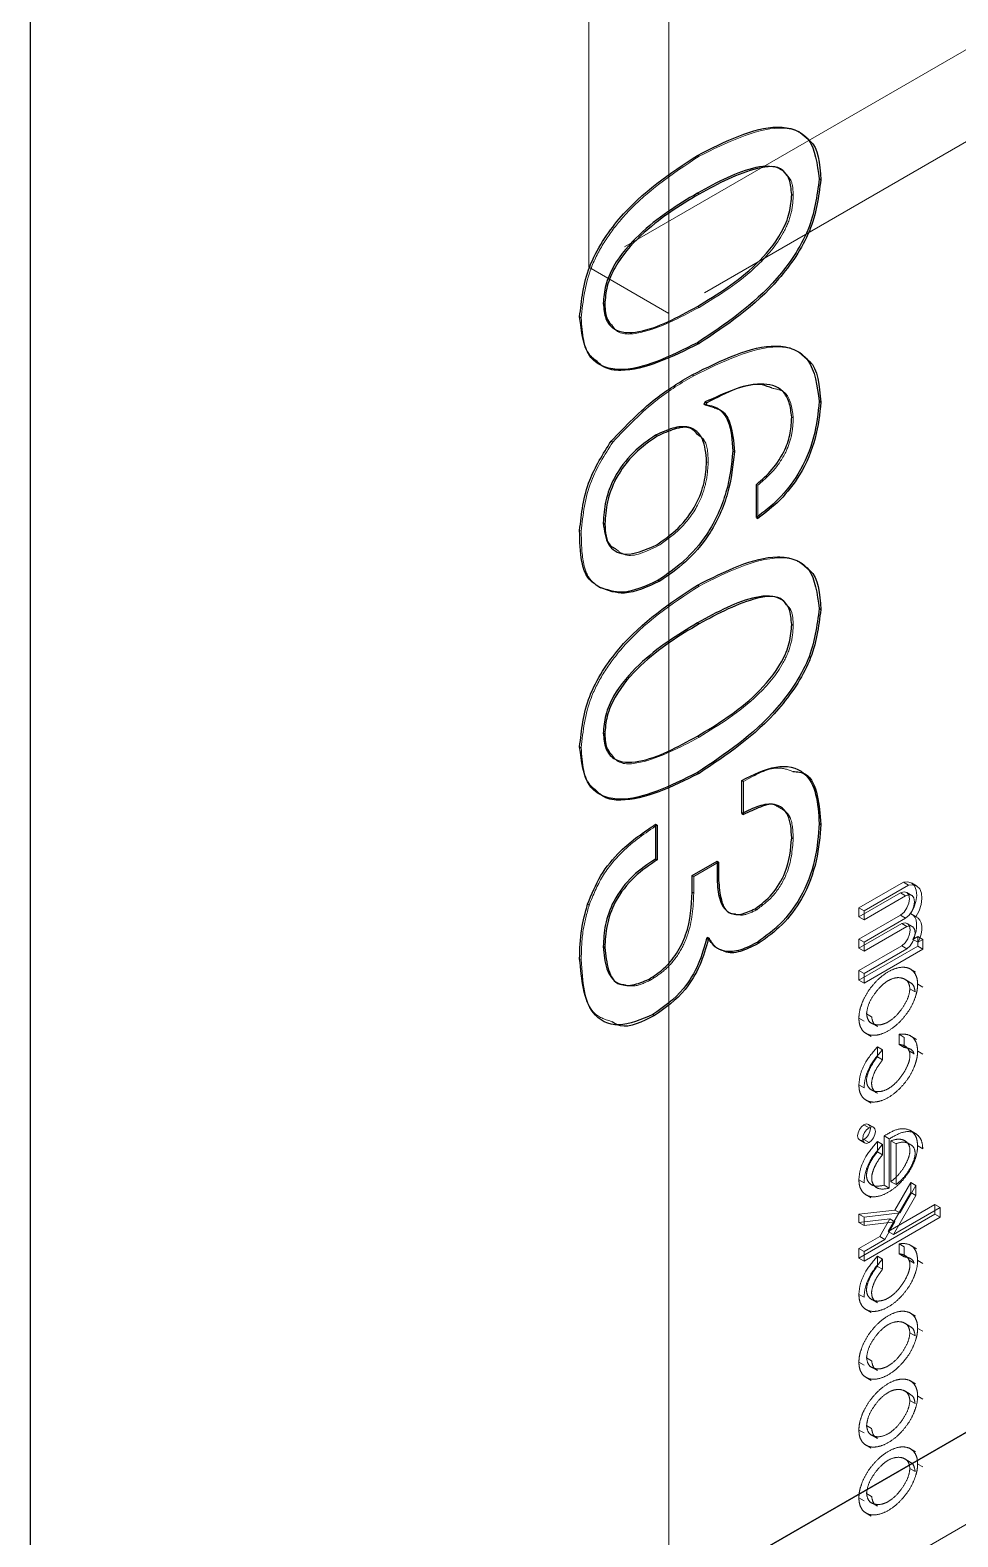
# Model space of a CAD drawing. Header units: millimetres. Extents: x 0 to 841, y 0 to 2287.
# Drawn here: x 590.261 to 591.083, y 237.174 to 238.509 of the extents above; entities that cross this region are included whole.
import ezdxf

# ---------------------------------------------------------------- set-up
doc = ezdxf.new("R2010")
doc.units = ezdxf.units.MM
doc.linetypes.add('HIDDEN', pattern=[1.905, 1.27, -0.635])

msp = doc.modelspace()

# ---------------------------------------------------------------- linework, layer by layer
at = {"color": 7, "linetype": 'HIDDEN', "lineweight": 18}
for p, q in [((591.8872, 238.9521), (590.7558, 238.299)), ((591.9579, 238.9113), (590.8266, 238.2581)), ((590.8266, 238.2581), (590.8266, 238.6664)), ((590.7558, 238.299), (590.7558, 238.6256)), ((590.8519, 238.3981), (590.8534, 238.3973)), ((590.9354, 238.3633), (590.9368, 238.3624)), ((590.8266, 238.2581), (590.7558, 238.299)), ((590.8519, 238.2642), (590.8534, 238.2634)), ((590.7476, 238.2549), (590.749, 238.254)), ((590.8266, 238.2581), (590.8266, 236.4618)), ((590.8473, 238.2037), (590.8487, 238.2029)), ((590.8577, 238.1776), (590.8592, 238.1768)), ((590.8592, 238.1768), (590.8668, 238.1743)), ((590.9354, 238.1662), (590.9368, 238.1654)), ((590.7754, 238.1448), (590.7769, 238.144)), ((590.8601, 238.1267), (590.8615, 238.1259)), ((590.9041, 238.1066), (590.9055, 238.1058)), ((590.9055, 238.0764), (590.9055, 238.1058)), ((590.7476, 238.0658), (590.749, 238.065)), ((590.816, 238.0531), (590.8174, 238.0523)), ((590.8519, 238.0173), (590.8534, 238.0165)), ((590.9354, 237.9825), (590.9368, 237.9817)), ((590.7476, 237.8741), (590.749, 237.8733)), ((590.8519, 237.8835), (590.8534, 237.8826)), ((590.8914, 237.8443), (590.8928, 237.8435)), ((590.8928, 237.8141), (590.8928, 237.8435)), ((590.9354, 237.7935), (590.9368, 237.7926)), ((590.8487, 237.7592), (590.8707, 237.7719)), ((590.8473, 237.76), (590.8487, 237.7592)), ((590.8487, 237.7445), (590.8487, 237.7592)), ((590.9949, 237.7314), (591.0344, 237.7542)), ((591.0344, 237.7542), (591.039, 237.7516)), ((591.046, 237.7509), (591.0414, 237.7535)), ((590.8473, 237.7453), (590.8487, 237.7445)), ((590.9949, 237.7235), (591.0317, 237.7448)), ((590.9995, 237.7288), (591.039, 237.7516)), ((590.9995, 237.7209), (591.0363, 237.7421)), ((591.0317, 237.7448), (591.0363, 237.7421)), ((591.0418, 237.7424), (591.0373, 237.7451)), ((590.7546, 237.7346), (590.756, 237.7338)), ((590.903, 237.7306), (590.9044, 237.7297)), ((590.9949, 237.7314), (590.9949, 237.7235)), ((590.9949, 237.7314), (590.9995, 237.7288)), ((590.9995, 237.7288), (590.9995, 237.7209)), ((591.0409, 237.7262), (591.0454, 237.7235)), ((590.9949, 237.7037), (591.0317, 237.7249)), ((590.9949, 237.7235), (590.9995, 237.7209)), ((590.9949, 237.6956), (591.0329, 237.7175)), ((590.9995, 237.701), (591.0363, 237.7223)), ((590.9995, 237.6929), (591.0374, 237.7149)), ((591.0317, 237.7249), (591.0363, 237.7223)), ((591.0329, 237.7175), (591.0374, 237.7149)), ((591.0424, 237.7149), (591.0378, 237.7175)), ((591.0465, 237.7231), (591.0419, 237.7257)), ((590.8612, 237.7051), (590.8626, 237.7043)), ((590.9949, 237.6956), (590.9949, 237.7037)), ((590.9949, 237.7037), (590.9995, 237.701)), ((590.9995, 237.6929), (590.9995, 237.701)), ((591.047, 237.7059), (591.0428, 237.7035)), ((591.0428, 237.7035), (591.0474, 237.7009)), ((591.047, 237.6974), (591.047, 237.7059)), ((591.047, 237.7059), (591.0515, 237.7033)), ((591.0515, 237.7033), (591.0474, 237.7009)), ((591.0515, 237.6948), (591.0515, 237.7033)), ((590.7476, 237.6864), (590.749, 237.6856)), ((590.9949, 237.6758), (591.0329, 237.6977)), ((591.047, 237.6974), (590.9949, 237.6673)), ((590.9949, 237.6956), (590.9995, 237.6929)), ((590.9995, 237.6732), (591.0374, 237.6951)), ((591.0515, 237.6948), (590.9995, 237.6647)), ((591.0329, 237.6977), (591.0374, 237.6951)), ((591.047, 237.6974), (591.0515, 237.6948)), ((590.9949, 237.6673), (590.9949, 237.6758)), ((590.9949, 237.6758), (590.9995, 237.6732)), ((590.9995, 237.6647), (590.9995, 237.6732)), ((591.0451, 237.6745), (591.0406, 237.6771)), ((590.8091, 237.6683), (590.8105, 237.6675)), ((590.9949, 237.6673), (590.9995, 237.6647)), ((591.0395, 237.6659), (591.035, 237.6685)), ((591.0402, 237.6597), (591.0447, 237.6571)), ((591.047, 237.6637), (591.0515, 237.6611)), ((590.9949, 237.6336), (590.9995, 237.631)), ((591.0017, 237.6375), (591.0062, 237.6349)), ((591.0013, 237.6202), (591.0059, 237.6175)), ((591.0069, 237.6288), (591.0114, 237.6262)), ((591.0306, 237.6104), (591.0306, 237.6194)), ((591.0306, 237.6194), (591.0351, 237.6167)), ((591.0113, 237.5993), (591.0113, 237.6082)), ((591.0113, 237.6082), (591.0158, 237.6056)), ((591.0306, 237.6104), (591.0351, 237.6078)), ((591.0351, 237.6078), (591.0351, 237.6167)), ((591.046, 237.6148), (591.0415, 237.6174)), ((591.0113, 237.5993), (591.0158, 237.5967)), ((591.0158, 237.5967), (591.0158, 237.6056)), ((591.0439, 237.6021), (591.0394, 237.6047)), ((591.047, 237.6045), (591.0515, 237.6019)), ((590.9949, 237.5745), (590.9995, 237.5719)), ((591.0068, 237.5697), (591.0113, 237.5671)), ((591.0013, 237.561), (591.0059, 237.5584)), ((590.9994, 237.5392), (591.0039, 237.5366)), ((591.0079, 237.537), (591.0034, 237.5396)), ((590.9954, 237.5258), (590.9999, 237.5231)), ((590.9994, 237.5262), (591.0039, 237.5235)), ((591.0172, 237.4856), (591.0172, 237.5293)), ((591.0172, 237.5293), (591.0218, 237.5267)), ((591.0218, 237.483), (591.0218, 237.5267)), ((591.0451, 237.5315), (591.0406, 237.5341)), ((591.0113, 237.5153), (591.0113, 237.5243)), ((591.0113, 237.5243), (591.0158, 237.5217)), ((591.0113, 237.5153), (591.0158, 237.5127)), ((591.0158, 237.5127), (591.0158, 237.5217)), ((591.0233, 237.4888), (591.0233, 237.5251)), ((591.0233, 237.5251), (591.0279, 237.5224)), ((591.0279, 237.4862), (591.0279, 237.5224)), ((591.0424, 237.5206), (591.0379, 237.5232)), ((591.047, 237.5206), (591.0515, 237.518)), ((590.9949, 237.4906), (590.9995, 237.4879)), ((591.0043, 237.4875), (591.0053, 237.487)), ((591.0172, 237.4856), (591.0218, 237.483)), ((591.0233, 237.4888), (591.0279, 237.4862)), ((591.0269, 237.4637), (591.0409, 237.488)), ((591.0409, 237.4793), (591.0409, 237.488)), ((591.0409, 237.488), (591.0454, 237.4854)), ((591.0013, 237.4771), (591.0059, 237.4745)), ((591.0079, 237.4855), (591.0089, 237.4849)), ((591.0209, 237.4447), (591.0409, 237.4793)), ((591.0255, 237.4421), (591.0454, 237.4767)), ((591.0314, 237.4611), (591.0454, 237.4854)), ((591.0409, 237.4793), (591.0454, 237.4767)), ((591.0454, 237.4767), (591.0454, 237.4854)), ((591.0269, 237.4637), (590.9949, 237.46)), ((590.9949, 237.46), (590.9949, 237.4528)), ((590.9949, 237.4211), (591.0623, 237.46)), ((590.9949, 237.46), (590.9995, 237.4574)), ((591.0314, 237.4611), (590.9995, 237.4574)), ((591.0623, 237.4686), (591.0209, 237.4447)), ((591.0668, 237.466), (591.0255, 237.4421)), ((591.0269, 237.4637), (591.0314, 237.4611)), ((591.0623, 237.46), (591.0623, 237.4686)), ((591.0623, 237.4686), (591.0668, 237.466)), ((591.0623, 237.46), (591.0668, 237.4574)), ((591.0668, 237.4574), (591.0668, 237.466)), ((590.9949, 237.4528), (591.0224, 237.456)), ((590.9949, 237.4528), (590.9995, 237.4501)), ((590.9995, 237.4185), (591.0668, 237.4574)), ((590.9995, 237.4574), (590.9995, 237.4501)), ((590.9995, 237.4501), (591.0269, 237.4534)), ((591.0134, 237.4404), (591.0224, 237.456)), ((591.0179, 237.4377), (591.0269, 237.4534)), ((591.0224, 237.456), (591.0269, 237.4534)), ((591.0134, 237.4404), (590.9949, 237.4297)), ((591.0179, 237.4377), (590.9995, 237.4271)), ((591.0134, 237.4404), (591.0179, 237.4377)), ((591.0209, 237.4447), (591.0255, 237.4421)), ((591.0306, 237.4249), (591.0306, 237.4338)), ((591.0306, 237.4338), (591.0351, 237.4312)), ((590.9949, 237.4297), (590.9949, 237.4211)), ((590.9949, 237.4297), (590.9995, 237.4271)), ((590.9949, 237.4211), (590.9995, 237.4185)), ((590.9995, 237.4271), (590.9995, 237.4185)), ((591.0113, 237.4138), (591.0113, 237.4227)), ((591.0113, 237.4227), (591.0158, 237.4201)), ((591.0158, 237.4112), (591.0158, 237.4201)), ((591.0306, 237.4249), (591.0351, 237.4223)), ((591.0351, 237.4223), (591.0351, 237.4312)), ((591.0439, 237.4166), (591.0394, 237.4192)), ((591.046, 237.4293), (591.0415, 237.4319)), ((591.047, 237.419), (591.0515, 237.4164)), ((591.0113, 237.4138), (591.0158, 237.4112)), ((590.9949, 237.389), (590.9995, 237.3864)), ((591.0068, 237.3842), (591.0113, 237.3816)), ((591.0013, 237.3755), (591.0059, 237.3729)), ((591.0451, 237.3698), (591.0406, 237.3724)), ((591.3922, 237.3598), (590.3316, 236.7475)), ((590.4023, 236.7883), (591.3922, 237.3598)), ((591.0395, 237.3612), (591.035, 237.3638)), ((591.0402, 237.355), (591.0447, 237.3524)), ((591.047, 237.3589), (591.0515, 237.3563)), ((590.9949, 237.3289), (590.9995, 237.3263)), ((591.0017, 237.3328), (591.0062, 237.3302)), ((591.0013, 237.3154), (591.0059, 237.3128)), ((591.0069, 237.3241), (591.0114, 237.3214)), ((591.0451, 237.3097), (591.0406, 237.3123)), ((591.0395, 237.3011), (591.035, 237.3037)), ((591.047, 237.2988), (591.0515, 237.2962)), ((591.0402, 237.2949), (591.0447, 237.2923)), ((591.0017, 237.2727), (591.0062, 237.2701)), ((590.9949, 237.2688), (590.9995, 237.2662)), ((591.0069, 237.264), (591.0114, 237.2614)), ((591.0013, 237.2553), (591.0059, 237.2527)), ((591.0451, 237.2496), (591.0406, 237.2522)), ((591.0395, 237.241), (591.035, 237.2436)), ((591.0402, 237.2348), (591.0447, 237.2322)), ((591.047, 237.2387), (591.0515, 237.2361)), ((590.9949, 237.2087), (590.9995, 237.2061)), ((591.0017, 237.2126), (591.0062, 237.21)), ((591.0013, 237.1952), (591.0059, 237.1926)), ((591.0069, 237.2039), (591.0114, 237.2013))]:
    msp.add_line(p, q, dxfattribs=at)
at = {"color": 7, "linetype": 'Continuous', "lineweight": 25}
for p, q in [((590.2609, 238.5847), (590.2609, 236.7883)), ((590.9598, 238.3773), (590.9612, 238.3765)), ((590.8519, 238.3646), (590.8534, 238.3638)), ((590.7685, 238.2669), (590.7699, 238.2661)), ((590.8519, 238.2321), (590.8534, 238.2313)), ((590.9598, 238.1802), (590.9612, 238.1794)), ((590.8589, 238.1796), (590.8577, 238.1776)), ((590.8589, 238.1796), (590.8603, 238.1788)), ((590.8603, 238.1788), (590.8592, 238.1768)), ((590.8149, 238.1501), (590.8163, 238.1493)), ((590.8832, 238.1361), (590.8847, 238.1353)), ((590.9041, 238.0772), (590.9041, 238.1066)), ((590.9041, 238.0772), (590.9055, 238.0764)), ((590.7685, 238.0725), (590.7699, 238.0717)), ((590.8172, 238.0216), (590.8186, 238.0208)), ((590.765, 238.0156), (590.7664, 238.0148)), ((590.9598, 237.9966), (590.9612, 237.9957)), ((590.8519, 237.9839), (590.8534, 237.983)), ((590.7685, 237.8861), (590.7699, 237.8853)), ((590.8519, 237.8513), (590.8534, 237.8505)), ((590.8914, 237.8149), (590.8914, 237.8443)), ((590.8914, 237.8149), (590.8928, 237.8141)), ((590.9598, 237.8062), (590.9612, 237.8054)), ((590.8149, 237.8055), (590.8149, 237.7747)), ((590.8149, 237.8055), (590.8163, 237.8047)), ((590.8163, 237.8047), (590.8163, 237.7739)), ((590.8149, 237.7747), (590.8163, 237.7739)), ((590.8473, 237.76), (590.8693, 237.7727)), ((590.8693, 237.7727), (590.8693, 237.7567)), ((590.8693, 237.7727), (590.8707, 237.7719)), ((590.8707, 237.7719), (590.8707, 237.7558)), ((590.8473, 237.7453), (590.8473, 237.76)), ((590.8693, 237.7567), (590.8707, 237.7558)), ((590.8612, 237.7051), (590.8601, 237.7045)), ((590.8601, 237.7045), (590.8615, 237.7036)), ((590.8626, 237.7043), (590.8615, 237.7036)), ((590.9053, 237.7011), (590.9067, 237.7003)), ((590.7685, 237.6971), (590.7699, 237.6963)), ((590.8125, 237.6369), (590.8139, 237.636)), ((591.3922, 237.4414), (590.2609, 236.7883)), ((590.3316, 236.8291), (591.3215, 237.4006))]:
    msp.add_line(p, q, dxfattribs=at)
at = {"color": 7, "linetype": 'HIDDEN', "lineweight": 18, "flags": 128}
for points in [[(591.0409, 237.7262), (591.0437, 237.7315), (591.0455, 237.7371), (591.0462, 237.7424), (591.0458, 237.747), (591.0442, 237.7508), (591.0417, 237.7533), (591.0384, 237.7545), (591.0344, 237.7542)], [(591.0317, 237.7249), (591.0349, 237.7276), (591.0375, 237.7313), (591.0392, 237.7355), (591.0398, 237.7395), (591.0392, 237.7428), (591.0375, 237.7449), (591.0349, 237.7456), (591.0317, 237.7448)], [(591.0363, 237.7223), (591.0394, 237.725), (591.042, 237.7287), (591.0437, 237.7329), (591.0443, 237.7369), (591.0437, 237.7402), (591.042, 237.7423), (591.0394, 237.743), (591.0363, 237.7421)], [(591.0454, 237.7235), (591.0482, 237.7289), (591.05, 237.7345), (591.0507, 237.7398), (591.0503, 237.7444), (591.0488, 237.7482), (591.0462, 237.7507), (591.0429, 237.7519), (591.039, 237.7516)], [(591.0428, 237.7035), (591.0444, 237.7072), (591.0456, 237.7109), (591.0461, 237.7144), (591.0461, 237.7177), (591.0456, 237.7207), (591.0445, 237.7231), (591.0429, 237.725), (591.0409, 237.7262)], [(591.0329, 237.6977), (591.0358, 237.7005), (591.0382, 237.7041), (591.0398, 237.7081), (591.0404, 237.7119), (591.0398, 237.7151), (591.0382, 237.7172), (591.0358, 237.7181), (591.0329, 237.7175)], [(591.0374, 237.6951), (591.0404, 237.6979), (591.0428, 237.7015), (591.0443, 237.7055), (591.0449, 237.7093), (591.0443, 237.7125), (591.0428, 237.7146), (591.0404, 237.7155), (591.0374, 237.7149)], [(591.0474, 237.7009), (591.049, 237.7045), (591.0501, 237.7082), (591.0507, 237.7118), (591.0507, 237.7151), (591.0501, 237.7181), (591.049, 237.7205), (591.0475, 237.7224), (591.0454, 237.7235)], [(590.9994, 237.5262), (590.9972, 237.5254), (590.9954, 237.5258), (590.9942, 237.5272), (590.9937, 237.5294), (590.9942, 237.5322), (590.9954, 237.535), (590.9972, 237.5375), (590.9994, 237.5392)], [(590.9994, 237.5392), (591.0016, 237.54), (591.0034, 237.5396), (591.0046, 237.5382), (591.0051, 237.5359), (591.0046, 237.5332), (591.0034, 237.5304), (591.0016, 237.5279), (590.9994, 237.5262)], [(591.0039, 237.5235), (591.0018, 237.5228), (590.9999, 237.5231), (590.9987, 237.5246), (590.9983, 237.5268), (590.9987, 237.5296), (590.9999, 237.5324), (591.0018, 237.5349), (591.0039, 237.5366)], [(591.0039, 237.5366), (591.0061, 237.5374), (591.0079, 237.537), (591.0092, 237.5356), (591.0096, 237.5333), (591.0092, 237.5306), (591.0079, 237.5278), (591.0061, 237.5253), (591.0039, 237.5235)]]:
    msp.add_lwpolyline(points, dxfattribs=at)
at = {"color": 7, "linetype": 'Continuous', "lineweight": 25}
for points, knots in [([(590.8519, 238.3981), (590.8767, 238.4105), (590.9076, 238.426), (590.9387, 238.4217), (590.9555, 238.4103), (590.958, 238.3905), (590.9598, 238.3773)], [0, 0, 0, 0, 0.500012, 0.6256932, 0.7512012, 1, 1, 1, 1]), ([(590.9495, 238.4126), (590.9502, 238.4121), (590.9591, 238.406), (590.9602, 238.3906), (590.9612, 238.3765)], [0, 0, 0, 0, 0.0812, 1, 1, 1, 1]), ([(590.7476, 238.2549), (590.7492, 238.2696), (590.7515, 238.2918), (590.7674, 238.3222), (590.7973, 238.3622), (590.8277, 238.3821), (590.8519, 238.3981)], [0, 0, 0, 0, 0.249123, 0.374635, 0.500323, 1, 1, 1, 1]), ([(590.9354, 238.3633), (590.935, 238.3681), (590.9343, 238.3778), (590.9242, 238.3892), (590.8957, 238.3886), (590.8695, 238.3742), (590.8519, 238.3646)], [0, 0, 0, 0, 0.125131, 0.250047, 0.49906, 1, 1, 1, 1]), ([(590.9309, 238.3805), (590.9299, 238.382), (590.9245, 238.3896), (590.8963, 238.3868), (590.8706, 238.373), (590.8534, 238.3638)], [0, 0, 0, 0, 0.073111, 0.380874, 1, 1, 1, 1]), ([(590.9598, 238.3773), (590.9578, 238.3622), (590.9549, 238.3394), (590.938, 238.3089), (590.9073, 238.2689), (590.8765, 238.2484), (590.8519, 238.2321)], [0, 0, 0, 0, 0.248785, 0.374282, 0.499955, 1, 1, 1, 1]), ([(590.9612, 238.3765), (590.9592, 238.3613), (590.9564, 238.3386), (590.9394, 238.3081), (590.9087, 238.2681), (590.8779, 238.2476), (590.8534, 238.2313)], [0, 0, 0, 0, 0.248785, 0.374282, 0.499955, 1, 1, 1, 1]), ([(590.8519, 238.3646), (590.8344, 238.354), (590.8082, 238.3381), (590.7797, 238.3058), (590.7696, 238.2827), (590.7689, 238.2722), (590.7685, 238.2669)], [0, 0, 0, 0, 0.5008962, 0.7499062, 0.8748636, 1, 1, 1, 1]), ([(590.8534, 238.3638), (590.8359, 238.3532), (590.8096, 238.3373), (590.7811, 238.305), (590.771, 238.2819), (590.7703, 238.2714), (590.7699, 238.2661)], [0, 0, 0, 0, 0.5008962, 0.7499062, 0.8748636, 1, 1, 1, 1]), ([(590.8519, 238.2642), (590.8696, 238.2749), (590.896, 238.291), (590.9246, 238.3241), (590.9343, 238.3474), (590.9351, 238.358), (590.9354, 238.3633)], [0, 0, 0, 0, 0.500906, 0.749819, 0.874781, 1, 1, 1, 1]), ([(590.7685, 238.2669), (590.769, 238.2621), (590.7699, 238.2525), (590.7797, 238.2407), (590.808, 238.2402), (590.8343, 238.2546), (590.8519, 238.2642)], [0, 0, 0, 0, 0.125208, 0.250259, 0.499246, 1, 1, 1, 1]), ([(590.7699, 238.2661), (590.7702, 238.2611), (590.7707, 238.2533), (590.7748, 238.249), (590.7763, 238.2475)], [0, 0, 0, 0, 0.633495, 1, 1, 1, 1]), ([(590.8519, 238.2321), (590.8277, 238.22), (590.7973, 238.2049), (590.7674, 238.2103), (590.7515, 238.2224), (590.7492, 238.2419), (590.7476, 238.2549)], [0, 0, 0, 0, 0.499687, 0.625352, 0.750869, 1, 1, 1, 1]), ([(590.8534, 238.2313), (590.8293, 238.2195), (590.7992, 238.2047), (590.7698, 238.2088), (590.7636, 238.2147), (590.7611, 238.2172)], [0, 0, 0, 0, 0.697435, 0.872831, 1, 1, 1, 1]), ([(590.8473, 238.2037), (590.8733, 238.2166), (590.9058, 238.2328), (590.9379, 238.2272), (590.9551, 238.2146), (590.9579, 238.194), (590.9598, 238.1802)], [0, 0, 0, 0, 0.499644, 0.625328, 0.750848, 1, 1, 1, 1]), ([(590.9481, 238.218), (590.9492, 238.2173), (590.9586, 238.2105), (590.96, 238.194), (590.9612, 238.1794)], [0, 0, 0, 0, 0.109013, 1, 1, 1, 1]), ([(590.7754, 238.1448), (590.7884, 238.1583), (590.8115, 238.1824), (590.8363, 238.1972), (590.8473, 238.2037)], [0, 0, 0, 0, 0.558783, 1, 1, 1, 1]), ([(590.9354, 238.1662), (590.9349, 238.1707), (590.9339, 238.1798), (590.9261, 238.1929), (590.9012, 238.1992), (590.8758, 238.1874), (590.8589, 238.1796)], [0, 0, 0, 0, 0.125456, 0.250769, 0.499842, 1, 1, 1, 1]), ([(590.9182, 238.1917), (590.9153, 238.1929), (590.8996, 238.1994), (590.878, 238.188), (590.8603, 238.1788)], [0, 0, 0, 0, 0.183595, 1, 1, 1, 1]), ([(590.9598, 238.1802), (590.9587, 238.1698), (590.9567, 238.1489), (590.9434, 238.1171), (590.9241, 238.0925), (590.9108, 238.0823), (590.9041, 238.0772)], [0, 0, 0, 0, 0.280542, 0.559408, 0.779403, 1, 1, 1, 1]), ([(590.8577, 238.1776), (590.8623, 238.1767), (590.8713, 238.175), (590.8815, 238.1611), (590.8826, 238.1455), (590.8832, 238.1361)], [0, 0, 0, 0, 0.280289, 0.560345, 1, 1, 1, 1]), ([(590.8668, 238.1743), (590.8686, 238.1739), (590.8747, 238.1724), (590.8828, 238.1599), (590.8839, 238.1446), (590.8847, 238.1353)], [0, 0, 0, 0, 0.135671, 0.472002, 1, 1, 1, 1]), ([(590.9612, 238.1794), (590.9602, 238.169), (590.9581, 238.1481), (590.9448, 238.1163), (590.9255, 238.0917), (590.9122, 238.0815), (590.9055, 238.0764)], [0, 0, 0, 0, 0.280542, 0.559408, 0.779403, 1, 1, 1, 1]), ([(590.8601, 238.1267), (590.8594, 238.134), (590.8582, 238.1484), (590.846, 238.1588), (590.8302, 238.1572), (590.82, 238.1525), (590.8149, 238.1501)], [0, 0, 0, 0, 0.280297, 0.558545, 0.778963, 1, 1, 1, 1]), ([(590.8524, 238.1504), (590.8503, 238.1528), (590.8454, 238.1585), (590.8315, 238.1562), (590.8213, 238.1516), (590.8163, 238.1493)], [0, 0, 0, 0, 0.262411, 0.630689, 1, 1, 1, 1]), ([(590.9041, 238.1066), (590.9089, 238.1107), (590.9185, 238.119), (590.9295, 238.1358), (590.9348, 238.1524), (590.9352, 238.1616), (590.9354, 238.1662)], [0, 0, 0, 0, 0.280442, 0.559411, 0.779526, 1, 1, 1, 1]), ([(590.7476, 238.0658), (590.7492, 238.0807), (590.752, 238.1074), (590.7683, 238.1334), (590.7754, 238.1448)], [0, 0, 0, 0, 0.559584, 1, 1, 1, 1]), ([(590.8149, 238.1501), (590.8081, 238.1455), (590.7947, 238.1362), (590.7781, 238.1145), (590.7698, 238.0916), (590.7689, 238.0789), (590.7685, 238.0725)], [0, 0, 0, 0, 0.280779, 0.559503, 0.779325, 1, 1, 1, 1]), ([(590.8163, 238.1493), (590.8095, 238.1446), (590.7962, 238.1353), (590.7795, 238.1137), (590.7712, 238.0907), (590.7703, 238.078), (590.7699, 238.0717)], [0, 0, 0, 0, 0.280779, 0.559503, 0.779325, 1, 1, 1, 1]), ([(590.816, 238.0531), (590.8224, 238.0575), (590.8351, 238.0664), (590.8508, 238.0868), (590.8588, 238.1086), (590.8596, 238.1207), (590.8601, 238.1267)], [0, 0, 0, 0, 0.280784, 0.559454, 0.779294, 1, 1, 1, 1]), ([(590.8832, 238.1361), (590.882, 238.1241), (590.8795, 238.1002), (590.8632, 238.0638), (590.8401, 238.0373), (590.8248, 238.0269), (590.8172, 238.0216)], [0, 0, 0, 0, 0.280617, 0.559274, 0.779238, 1, 1, 1, 1]), ([(590.8847, 238.1353), (590.8834, 238.1233), (590.8809, 238.0994), (590.8647, 238.063), (590.8416, 238.0365), (590.8262, 238.0261), (590.8186, 238.0208)], [0, 0, 0, 0, 0.280617, 0.559274, 0.779238, 1, 1, 1, 1]), ([(590.765, 238.0156), (590.7613, 238.018), (590.754, 238.0227), (590.748, 238.0406), (590.7478, 238.0562), (590.7476, 238.0658)], [0, 0, 0, 0, 0.279388, 0.559544, 1, 1, 1, 1]), ([(590.7685, 238.0725), (590.7694, 238.0655), (590.7713, 238.0515), (590.7887, 238.041), (590.8056, 238.0485), (590.816, 238.0531)], [0, 0, 0, 0, 0.280776, 0.559966, 1, 1, 1, 1]), ([(590.7699, 238.0717), (590.7704, 238.064), (590.771, 238.0541), (590.7771, 238.0509), (590.7785, 238.0502)], [0, 0, 0, 0, 0.776344, 1, 1, 1, 1]), ([(590.8519, 238.0173), (590.8767, 238.0297), (590.9076, 238.0453), (590.9387, 238.0409), (590.9555, 238.0296), (590.958, 238.0097), (590.9598, 237.9966)], [0, 0, 0, 0, 0.500012, 0.625693, 0.751201, 1, 1, 1, 1]), ([(590.8172, 238.0216), (590.8063, 238.0166), (590.7868, 238.0077), (590.7717, 238.0132), (590.765, 238.0156)], [0, 0, 0, 0, 0.55918, 1, 1, 1, 1]), ([(590.8186, 238.0208), (590.8077, 238.0158), (590.7882, 238.0069), (590.7731, 238.0124), (590.7664, 238.0148)], [0, 0, 0, 0, 0.55918, 1, 1, 1, 1]), ([(590.9495, 238.0318), (590.9502, 238.0313), (590.9591, 238.0253), (590.9602, 238.0099), (590.9612, 237.9957)], [0, 0, 0, 0, 0.0812, 1, 1, 1, 1]), ([(590.7476, 237.8741), (590.7492, 237.8889), (590.7515, 237.9111), (590.7674, 237.9415), (590.7973, 237.9814), (590.8277, 238.0014), (590.8519, 238.0173)], [0, 0, 0, 0, 0.249123, 0.374635, 0.500323, 1, 1, 1, 1]), ([(590.9354, 237.9825), (590.935, 237.9874), (590.9343, 237.997), (590.9242, 238.0085), (590.8957, 238.0078), (590.8695, 237.9934), (590.8519, 237.9839)], [0, 0, 0, 0, 0.125131, 0.250047, 0.49906, 1, 1, 1, 1]), ([(590.9309, 237.9998), (590.9299, 238.0012), (590.9245, 238.0088), (590.8963, 238.006), (590.8706, 237.9922), (590.8534, 237.983)], [0, 0, 0, 0, 0.0731114, 0.380874, 1, 1, 1, 1]), ([(590.9598, 237.9966), (590.9578, 237.9814), (590.9549, 237.9586), (590.938, 237.9282), (590.9073, 237.8881), (590.8765, 237.8677), (590.8519, 237.8513)], [0, 0, 0, 0, 0.248785, 0.374282, 0.499955, 1, 1, 1, 1]), ([(590.9612, 237.9957), (590.9592, 237.9806), (590.9564, 237.9578), (590.9394, 237.9274), (590.9087, 237.8873), (590.8779, 237.8669), (590.8534, 237.8505)], [0, 0, 0, 0, 0.248785, 0.374282, 0.499955, 1, 1, 1, 1]), ([(590.8519, 237.9839), (590.8344, 237.9732), (590.8082, 237.9573), (590.7797, 237.925), (590.7696, 237.902), (590.7689, 237.8914), (590.7685, 237.8861)], [0, 0, 0, 0, 0.500896, 0.749906, 0.874864, 1, 1, 1, 1]), ([(590.8534, 237.983), (590.8359, 237.9724), (590.8096, 237.9565), (590.7811, 237.9242), (590.771, 237.9011), (590.7703, 237.8906), (590.7699, 237.8853)], [0, 0, 0, 0, 0.500896, 0.749906, 0.874864, 1, 1, 1, 1]), ([(590.8519, 237.8835), (590.8696, 237.8942), (590.896, 237.9102), (590.9246, 237.9433), (590.9343, 237.9666), (590.9351, 237.9772), (590.9354, 237.9825)], [0, 0, 0, 0, 0.5009062, 0.7498189, 0.8747814, 1, 1, 1, 1]), ([(590.7685, 237.8861), (590.769, 237.8814), (590.7699, 237.8718), (590.7797, 237.8599), (590.808, 237.8595), (590.8343, 237.8739), (590.8519, 237.8835)], [0, 0, 0, 0, 0.125208, 0.250259, 0.499246, 1, 1, 1, 1]), ([(590.8519, 237.8513), (590.8277, 237.8393), (590.7973, 237.8242), (590.7674, 237.8296), (590.7515, 237.8417), (590.7492, 237.8611), (590.7476, 237.8741)], [0, 0, 0, 0, 0.499687, 0.625352, 0.750869, 1, 1, 1, 1]), ([(590.7699, 237.8853), (590.7702, 237.8804), (590.7707, 237.8725), (590.7748, 237.8683), (590.7763, 237.8667)], [0, 0, 0, 0, 0.633495, 1, 1, 1, 1]), ([(590.8534, 237.8505), (590.8293, 237.8387), (590.7992, 237.824), (590.7698, 237.828), (590.7636, 237.834), (590.7611, 237.8365)], [0, 0, 0, 0, 0.697435, 0.872831, 1, 1, 1, 1]), ([(590.8914, 237.8443), (590.9016, 237.8494), (590.9219, 237.8595), (590.9469, 237.8547), (590.9581, 237.8329), (590.9592, 237.8151), (590.9598, 237.8062)], [0, 0, 0, 0, 0.280713, 0.558959, 0.779032, 1, 1, 1, 1]), ([(590.9365, 237.8523), (590.9405, 237.8519), (590.9515, 237.8509), (590.9593, 237.8316), (590.9605, 237.8141), (590.9612, 237.8054)], [0, 0, 0, 0, 0.221043, 0.609731, 1, 1, 1, 1]), ([(590.9354, 237.7935), (590.935, 237.8007), (590.9341, 237.815), (590.9219, 237.8246), (590.9063, 237.8224), (590.8964, 237.8174), (590.8914, 237.8149)], [0, 0, 0, 0, 0.280338, 0.55806, 0.778671, 1, 1, 1, 1]), ([(590.9226, 237.8212), (590.9222, 237.8215), (590.9188, 237.8246), (590.9074, 237.8209), (590.8977, 237.8164), (590.8928, 237.8141)], [0, 0, 0, 0, 0.0544665, 0.5264662, 1, 1, 1, 1]), ([(590.9598, 237.8062), (590.959, 237.7956), (590.9574, 237.7746), (590.9455, 237.7418), (590.9258, 237.7161), (590.9121, 237.7061), (590.9053, 237.7011)], [0, 0, 0, 0, 0.280832, 0.559816, 0.77948, 1, 1, 1, 1]), ([(590.7546, 237.7346), (590.7581, 237.7433), (590.7652, 237.7607), (590.7871, 237.7868), (590.8043, 237.7984), (590.8149, 237.8055)], [0, 0, 0, 0, 0.2794745, 0.5594954, 1, 1, 1, 1]), ([(590.903, 237.7306), (590.9082, 237.7345), (590.9186, 237.7423), (590.9331, 237.7666), (590.9345, 237.7833), (590.9354, 237.7935)], [0, 0, 0, 0, 0.281079, 0.560309, 1, 1, 1, 1]), ([(590.9612, 237.8054), (590.9604, 237.7948), (590.9589, 237.7738), (590.9469, 237.741), (590.9273, 237.7152), (590.9136, 237.7053), (590.9067, 237.7003)], [0, 0, 0, 0, 0.280832, 0.559816, 0.77948, 1, 1, 1, 1]), ([(590.8149, 237.7747), (590.808, 237.7702), (590.7945, 237.7612), (590.7774, 237.7395), (590.7694, 237.7161), (590.7688, 237.7035), (590.7685, 237.6971)], [0, 0, 0, 0, 0.280929, 0.559406, 0.779167, 1, 1, 1, 1]), ([(590.8163, 237.7739), (590.8095, 237.7694), (590.7959, 237.7604), (590.7788, 237.7387), (590.7708, 237.7153), (590.7702, 237.7026), (590.7699, 237.6963)], [0, 0, 0, 0, 0.280929, 0.559406, 0.779167, 1, 1, 1, 1]), ([(590.8693, 237.7567), (590.8697, 237.7506), (590.8706, 237.7385), (590.8778, 237.7264), (590.8901, 237.7246), (590.8987, 237.7286), (590.903, 237.7306)], [0, 0, 0, 0, 0.280943, 0.559927, 0.779511, 1, 1, 1, 1]), ([(590.8707, 237.7558), (590.8712, 237.7499), (590.8722, 237.7381), (590.8774, 237.7267), (590.8834, 237.7262), (590.8848, 237.7261)], [0, 0, 0, 0, 0.440774, 0.878472, 1, 1, 1, 1]), ([(590.8091, 237.6683), (590.8134, 237.6711), (590.8221, 237.6767), (590.8341, 237.6906), (590.8459, 237.7152), (590.8467, 237.7329), (590.8473, 237.7453)], [0, 0, 0, 0, 0.18739, 0.374072, 0.56088, 1, 1, 1, 1]), ([(590.7476, 237.6864), (590.7478, 237.695), (590.748, 237.7103), (590.7526, 237.7272), (590.7546, 237.7346)], [0, 0, 0, 0, 0.560492, 1, 1, 1, 1]), ([(590.8601, 237.7045), (590.858, 237.6968), (590.8538, 237.6815), (590.8376, 237.6543), (590.822, 237.6435), (590.8125, 237.6369)], [0, 0, 0, 0, 0.281257, 0.561403, 1, 1, 1, 1]), ([(590.8615, 237.7036), (590.8594, 237.696), (590.8552, 237.6806), (590.839, 237.6535), (590.8235, 237.6427), (590.8139, 237.636)], [0, 0, 0, 0, 0.281257, 0.561403, 1, 1, 1, 1]), ([(590.9053, 237.7011), (590.9002, 237.6985), (590.8901, 237.6932), (590.8768, 237.6919), (590.8668, 237.6962), (590.8631, 237.7021), (590.8612, 237.7051)], [0, 0, 0, 0, 0.280228, 0.559846, 0.779841, 1, 1, 1, 1]), ([(590.9067, 237.7003), (590.9017, 237.6977), (590.8916, 237.6926), (590.8803, 237.6906), (590.8756, 237.693), (590.8746, 237.6936)], [0, 0, 0, 0, 0.4399136, 0.8788683, 1, 1, 1, 1]), ([(590.8125, 237.6369), (590.8021, 237.6324), (590.7812, 237.6235), (590.7521, 237.6382), (590.7493, 237.6681), (590.7476, 237.6864)], [0, 0, 0, 0, 0.28105, 0.560203, 1, 1, 1, 1]), ([(590.7685, 237.6971), (590.7691, 237.6902), (590.7705, 237.6764), (590.7797, 237.6634), (590.7942, 237.6618), (590.8041, 237.6661), (590.8091, 237.6683)], [0, 0, 0, 0, 0.2808358, 0.559683, 0.7794414, 1, 1, 1, 1]), ([(590.7699, 237.6963), (590.7706, 237.6895), (590.7721, 237.676), (590.7787, 237.6639), (590.7855, 237.6635), (590.7867, 237.6634)], [0, 0, 0, 0, 0.452189, 0.901176, 1, 1, 1, 1]), ([(590.8139, 237.636), (590.8029, 237.6305), (590.7885, 237.6231), (590.7788, 237.629), (590.7765, 237.6305)], [0, 0, 0, 0, 0.759877, 1, 1, 1, 1])]:
    msp.add_open_spline(points, degree=3, knots=knots, dxfattribs=at)
at = {"color": 7, "linetype": 'HIDDEN', "lineweight": 18}
for points, knots in [([(590.8534, 238.3973), (590.8779, 238.4094), (590.9086, 238.4246), (590.9395, 238.4214), (590.9464, 238.4153), (590.9495, 238.4126)], [0, 0, 0, 0, 0.685687, 0.8580388, 1, 1, 1, 1]), ([(590.749, 238.254), (590.7506, 238.2688), (590.753, 238.291), (590.7688, 238.3214), (590.7988, 238.3614), (590.8291, 238.3813), (590.8534, 238.3973)], [0, 0, 0, 0, 0.249123, 0.374635, 0.500323, 1, 1, 1, 1]), ([(590.9368, 238.3624), (590.9366, 238.3675), (590.9363, 238.3752), (590.9323, 238.3792), (590.9309, 238.3805)], [0, 0, 0, 0, 0.655509, 1, 1, 1, 1]), ([(590.8534, 238.2634), (590.871, 238.2741), (590.8974, 238.2902), (590.926, 238.3233), (590.9358, 238.3465), (590.9365, 238.3571), (590.9368, 238.3624)], [0, 0, 0, 0, 0.500906, 0.749819, 0.874781, 1, 1, 1, 1]), ([(590.7763, 238.2475), (590.7772, 238.2462), (590.7824, 238.2386), (590.8102, 238.2404), (590.8361, 238.2542), (590.8534, 238.2634)], [0, 0, 0, 0, 0.0655738, 0.3758944, 1, 1, 1, 1]), ([(590.7611, 238.2172), (590.76, 238.218), (590.7511, 238.2246), (590.75, 238.2403), (590.749, 238.254)], [0, 0, 0, 0, 0.1213407, 1, 1, 1, 1]), ([(590.8487, 238.2029), (590.8745, 238.2155), (590.9067, 238.2314), (590.9384, 238.2271), (590.9452, 238.2208), (590.9481, 238.218)], [0, 0, 0, 0, 0.6936, 0.868072, 1, 1, 1, 1]), ([(590.7769, 238.144), (590.7898, 238.1575), (590.8129, 238.1816), (590.8378, 238.1964), (590.8487, 238.2029)], [0, 0, 0, 0, 0.558783, 1, 1, 1, 1]), ([(590.9368, 238.1654), (590.9363, 238.1699), (590.9352, 238.1789), (590.9296, 238.1897), (590.9221, 238.191), (590.9182, 238.1917)], [0, 0, 0, 0, 0.323869, 0.64737, 1, 1, 1, 1]), ([(590.9055, 238.1058), (590.9103, 238.1099), (590.9199, 238.1182), (590.9309, 238.1349), (590.9362, 238.1516), (590.9366, 238.1608), (590.9368, 238.1654)], [0, 0, 0, 0, 0.280442, 0.559411, 0.779526, 1, 1, 1, 1]), ([(590.749, 238.065), (590.7506, 238.0799), (590.7534, 238.1066), (590.7697, 238.1326), (590.7769, 238.144)], [0, 0, 0, 0, 0.559584, 1, 1, 1, 1]), ([(590.8615, 238.1259), (590.8612, 238.1337), (590.8608, 238.1448), (590.8544, 238.1491), (590.8524, 238.1504)], [0, 0, 0, 0, 0.698145, 1, 1, 1, 1]), ([(590.8174, 238.0523), (590.8238, 238.0567), (590.8365, 238.0656), (590.8523, 238.086), (590.8602, 238.1078), (590.8611, 238.1199), (590.8615, 238.1259)], [0, 0, 0, 0, 0.280784, 0.559454, 0.779294, 1, 1, 1, 1]), ([(590.7664, 238.0148), (590.7627, 238.0171), (590.7554, 238.0219), (590.7494, 238.0398), (590.7492, 238.0554), (590.749, 238.065)], [0, 0, 0, 0, 0.279388, 0.559544, 1, 1, 1, 1]), ([(590.7785, 238.0502), (590.7815, 238.0477), (590.791, 238.0396), (590.8066, 238.0471), (590.8174, 238.0523)], [0, 0, 0, 0, 0.310655, 1, 1, 1, 1]), ([(590.8534, 238.0165), (590.8779, 238.0287), (590.9086, 238.0439), (590.9395, 238.0407), (590.9464, 238.0346), (590.9495, 238.0318)], [0, 0, 0, 0, 0.685687, 0.858039, 1, 1, 1, 1]), ([(590.749, 237.8733), (590.7506, 237.888), (590.753, 237.9103), (590.7688, 237.9406), (590.7988, 237.9806), (590.8291, 238.0006), (590.8534, 238.0165)], [0, 0, 0, 0, 0.249123, 0.374635, 0.500323, 1, 1, 1, 1]), ([(590.9368, 237.9817), (590.9366, 237.9867), (590.9363, 237.9945), (590.9323, 237.9984), (590.9309, 237.9998)], [0, 0, 0, 0, 0.6555089, 1, 1, 1, 1]), ([(590.8534, 237.8826), (590.871, 237.8934), (590.8974, 237.9094), (590.926, 237.9425), (590.9358, 237.9658), (590.9365, 237.9764), (590.9368, 237.9817)], [0, 0, 0, 0, 0.5009062, 0.7498189, 0.8747814, 1, 1, 1, 1]), ([(590.7611, 237.8365), (590.76, 237.8373), (590.7511, 237.8439), (590.75, 237.8595), (590.749, 237.8733)], [0, 0, 0, 0, 0.1213407, 1, 1, 1, 1]), ([(590.7763, 237.8667), (590.7772, 237.8654), (590.7824, 237.8578), (590.8102, 237.8597), (590.8361, 237.8734), (590.8534, 237.8826)], [0, 0, 0, 0, 0.065574, 0.375894, 1, 1, 1, 1]), ([(590.8928, 237.8435), (590.9033, 237.8493), (590.9197, 237.8583), (590.9321, 237.8538), (590.9365, 237.8523)], [0, 0, 0, 0, 0.647093, 1, 1, 1, 1]), ([(590.9368, 237.7926), (590.9365, 237.8001), (590.9359, 237.8142), (590.9269, 237.819), (590.9226, 237.8212)], [0, 0, 0, 0, 0.5263545, 1, 1, 1, 1]), ([(590.756, 237.7338), (590.7595, 237.7425), (590.7666, 237.7599), (590.7885, 237.786), (590.8057, 237.7976), (590.8163, 237.8047)], [0, 0, 0, 0, 0.2794745, 0.5594954, 1, 1, 1, 1]), ([(590.9044, 237.7297), (590.9096, 237.7337), (590.9201, 237.7415), (590.9345, 237.7658), (590.936, 237.7825), (590.9368, 237.7926)], [0, 0, 0, 0, 0.281079, 0.560309, 1, 1, 1, 1]), ([(590.8105, 237.6675), (590.8148, 237.6703), (590.8235, 237.6759), (590.8355, 237.6898), (590.8473, 237.7144), (590.8481, 237.7321), (590.8487, 237.7445)], [0, 0, 0, 0, 0.18739, 0.374072, 0.56088, 1, 1, 1, 1]), ([(590.749, 237.6856), (590.7492, 237.6942), (590.7494, 237.7095), (590.754, 237.7264), (590.756, 237.7338)], [0, 0, 0, 0, 0.560492, 1, 1, 1, 1]), ([(590.8848, 237.7261), (590.887, 237.7255), (590.8928, 237.7239), (590.9, 237.7275), (590.9044, 237.7297)], [0, 0, 0, 0, 0.3919437, 1, 1, 1, 1]), ([(590.8746, 237.6936), (590.8726, 237.6943), (590.8674, 237.696), (590.8644, 237.7012), (590.8626, 237.7043)], [0, 0, 0, 0, 0.393488, 1, 1, 1, 1]), ([(590.7765, 237.6305), (590.7708, 237.6323), (590.7519, 237.6384), (590.7502, 237.6662), (590.749, 237.6856)], [0, 0, 0, 0, 0.302062, 1, 1, 1, 1]), ([(590.9949, 237.6336), (590.995, 237.6353), (590.9952, 237.6388), (590.9969, 237.6452), (591.0001, 237.6528), (591.0054, 237.6611), (591.0126, 237.669), (591.0209, 237.6752), (591.0293, 237.6787), (591.0365, 237.6791), (591.0418, 237.6769), (591.045, 237.673), (591.0467, 237.6686), (591.0469, 237.6652), (591.047, 237.6637)], [0, 0, 0, 0, 0.0537844, 0.1178061, 0.1942591, 0.2846742, 0.3882046, 0.5, 0.6117954, 0.7153258, 0.8057409, 0.8821939, 0.9462156, 1, 1, 1, 1]), ([(590.7867, 237.6634), (590.7896, 237.6627), (590.7967, 237.661), (590.8054, 237.6651), (590.8105, 237.6675)], [0, 0, 0, 0, 0.417961, 1, 1, 1, 1]), ([(591.047, 237.6637), (591.0469, 237.662), (591.0467, 237.6585), (591.045, 237.652), (591.0418, 237.6444), (591.0365, 237.6361), (591.0293, 237.6282), (591.0209, 237.622), (591.0126, 237.6186), (591.0054, 237.6182), (591.0001, 237.6204), (590.9969, 237.6243), (590.9952, 237.6287), (590.995, 237.6321), (590.9949, 237.6336)], [0, 0, 0, 0, 0.053784, 0.117806, 0.194259, 0.284674, 0.388205, 0.5, 0.611795, 0.715326, 0.805741, 0.882194, 0.946216, 1, 1, 1, 1]), ([(591.0017, 237.6375), (591.0021, 237.6401), (591.0029, 237.6455), (591.0077, 237.654), (591.0137, 237.6616), (591.0209, 237.6675), (591.0282, 237.67), (591.0342, 237.6693), (591.039, 237.6663), (591.0398, 237.6619), (591.0402, 237.6597)], [0, 0, 0, 0, 0.111736, 0.23533, 0.367087, 0.5, 0.632913, 0.76467, 0.888264, 1, 1, 1, 1]), ([(591.0402, 237.6597), (591.0398, 237.6572), (591.039, 237.6518), (591.0342, 237.6433), (591.0282, 237.6357), (591.0209, 237.6298), (591.0137, 237.6273), (591.0077, 237.628), (591.0029, 237.631), (591.0021, 237.6354), (591.0017, 237.6375)], [0, 0, 0, 0, 0.111736, 0.23533, 0.367087, 0.5, 0.632913, 0.76467, 0.888264, 1, 1, 1, 1]), ([(591.0394, 237.6657), (591.0408, 237.665), (591.0437, 237.6634), (591.0444, 237.6593), (591.0447, 237.6571)], [0, 0, 0, 0, 0.480408, 1, 1, 1, 1]), ([(591.0115, 237.6264), (591.0102, 237.6271), (591.0073, 237.6286), (591.0066, 237.6328), (591.0062, 237.6349)], [0, 0, 0, 0, 0.480408, 1, 1, 1, 1]), ([(591.0306, 237.6194), (591.0331, 237.6195), (591.0382, 237.6198), (591.0434, 237.6164), (591.0465, 237.6111), (591.0468, 237.6067), (591.047, 237.6045)], [0, 0, 0, 0, 0.289345, 0.578702, 0.796119, 1, 1, 1, 1]), ([(590.9949, 237.5745), (590.9952, 237.5775), (590.9958, 237.5838), (591.0011, 237.5964), (591.0074, 237.6037), (591.0113, 237.6082)], [0, 0, 0, 0, 0.2623262, 0.5452295, 1, 1, 1, 1]), ([(591.0306, 237.6104), (591.0323, 237.6102), (591.0354, 237.6096), (591.0389, 237.6066), (591.0406, 237.6018), (591.0396, 237.5952), (591.0366, 237.5883), (591.0323, 237.5815), (591.0269, 237.5754), (591.0209, 237.5708), (591.015, 237.5686), (591.0096, 237.5684), (591.0053, 237.5702), (591.0023, 237.5737), (591.0013, 237.5791), (591.003, 237.5859), (591.0065, 237.5929), (591.0096, 237.5971), (591.0113, 237.5993)], [0, 0, 0, 0, 0.06591, 0.127752, 0.184575, 0.240344, 0.300579, 0.365486, 0.4327, 0.5, 0.5673, 0.634514, 0.699421, 0.759656, 0.815425, 0.872248, 0.93409, 1, 1, 1, 1]), ([(591.0351, 237.6078), (591.0367, 237.6075), (591.0399, 237.607), (591.0429, 237.6048), (591.0436, 237.6025), (591.0437, 237.6019)], [0, 0, 0, 0, 0.446725, 0.865882, 1, 1, 1, 1]), ([(591.047, 237.6045), (591.0469, 237.6029), (591.0467, 237.5993), (591.045, 237.5929), (591.0418, 237.5853), (591.0365, 237.577), (591.0293, 237.5691), (591.0209, 237.5629), (591.0126, 237.5595), (591.0054, 237.5591), (591.0001, 237.5613), (590.9969, 237.5651), (590.9952, 237.5696), (590.995, 237.573), (590.9949, 237.5745)], [0, 0, 0, 0, 0.053784, 0.117806, 0.194259, 0.284674, 0.388205, 0.5, 0.611795, 0.715326, 0.805741, 0.882194, 0.946216, 1, 1, 1, 1]), ([(590.9995, 237.5719), (590.9997, 237.5749), (591.0003, 237.5812), (591.0056, 237.5938), (591.0119, 237.6011), (591.0158, 237.6056)], [0, 0, 0, 0, 0.2623262, 0.5452295, 1, 1, 1, 1]), ([(591.0114, 237.5673), (591.0109, 237.5675), (591.009, 237.5682), (591.0068, 237.5711), (591.0058, 237.5765), (591.0076, 237.5833), (591.011, 237.5903), (591.0142, 237.5945), (591.0158, 237.5967)], [0, 0, 0, 0, 0.0709928, 0.2571635, 0.4295292, 0.6051532, 0.7962911, 1, 1, 1, 1]), ([(591.0172, 237.5293), (591.0212, 237.5317), (591.0295, 237.5365), (591.0389, 237.5358), (591.0441, 237.5314), (591.0465, 237.5266), (591.0468, 237.5225), (591.047, 237.5206)], [0, 0, 0, 0, 0.284269, 0.585299, 0.73536, 0.873926, 1, 1, 1, 1]), ([(591.0218, 237.5267), (591.0258, 237.529), (591.034, 237.5339), (591.0434, 237.5332), (591.0486, 237.5288), (591.0511, 237.524), (591.0514, 237.5199), (591.0515, 237.518)], [0, 0, 0, 0, 0.284269, 0.585299, 0.73536, 0.873926, 1, 1, 1, 1]), ([(591.0233, 237.5251), (591.0255, 237.5257), (591.0298, 237.527), (591.0351, 237.5258), (591.039, 237.5226), (591.0407, 237.517), (591.039, 237.5094), (591.0351, 237.5017), (591.0298, 237.4943), (591.0255, 237.4907), (591.0233, 237.4888)], [0, 0, 0, 0, 0.133809, 0.265222, 0.38803, 0.5, 0.61197, 0.734778, 0.866191, 1, 1, 1, 1]), ([(590.9949, 237.4906), (590.9952, 237.4936), (590.9958, 237.4998), (591.0011, 237.5125), (591.0074, 237.5198), (591.0113, 237.5243)], [0, 0, 0, 0, 0.262326, 0.54523, 1, 1, 1, 1]), ([(591.047, 237.5206), (591.0469, 237.519), (591.0467, 237.5154), (591.045, 237.509), (591.0418, 237.5014), (591.0365, 237.4931), (591.0293, 237.4852), (591.0209, 237.479), (591.0126, 237.4755), (591.0054, 237.4752), (591.0001, 237.4774), (590.9969, 237.4812), (590.9952, 237.4857), (590.995, 237.489), (590.9949, 237.4906)], [0, 0, 0, 0, 0.053784, 0.117806, 0.194259, 0.284674, 0.388205, 0.5, 0.611795, 0.715326, 0.805741, 0.882194, 0.946216, 1, 1, 1, 1]), ([(590.9995, 237.4879), (590.9997, 237.491), (591.0003, 237.4972), (591.0056, 237.5098), (591.0119, 237.5171), (591.0158, 237.5217)], [0, 0, 0, 0, 0.262326, 0.54523, 1, 1, 1, 1]), ([(591.0172, 237.4856), (591.0138, 237.485), (591.0087, 237.4842), (591.0039, 237.4875), (591.0017, 237.4913), (591.0016, 237.4967), (591.0035, 237.503), (591.0068, 237.5095), (591.0098, 237.5133), (591.0113, 237.5153)], [0, 0, 0, 0, 0.267845, 0.395145, 0.51294, 0.624534, 0.740912, 0.866836, 1, 1, 1, 1]), ([(591.0218, 237.483), (591.0183, 237.4824), (591.0132, 237.4816), (591.0085, 237.4849), (591.0063, 237.4887), (591.0061, 237.4941), (591.008, 237.5004), (591.0113, 237.5069), (591.0143, 237.5107), (591.0158, 237.5127)], [0, 0, 0, 0, 0.267845, 0.395145, 0.51294, 0.624534, 0.740912, 0.866836, 1, 1, 1, 1]), ([(591.0279, 237.5224), (591.03, 237.5232), (591.0338, 237.5244), (591.0369, 237.5235), (591.0382, 237.5231)], [0, 0, 0, 0, 0.577759, 1, 1, 1, 1]), ([(591.0412, 237.5214), (591.0419, 237.5208), (591.0439, 237.5194), (591.0452, 237.5143), (591.0436, 237.5068), (591.0397, 237.4991), (591.0343, 237.4917), (591.03, 237.4881), (591.0279, 237.4862)], [0, 0, 0, 0, 0.102796, 0.266954, 0.431112, 0.61116, 0.803824, 1, 1, 1, 1]), ([(591.0306, 237.4338), (591.0331, 237.434), (591.0382, 237.4343), (591.0434, 237.4309), (591.0465, 237.4256), (591.0468, 237.4212), (591.047, 237.419)], [0, 0, 0, 0, 0.289345, 0.578702, 0.796119, 1, 1, 1, 1]), ([(590.9949, 237.389), (590.9952, 237.392), (590.9958, 237.3983), (591.0011, 237.4109), (591.0074, 237.4182), (591.0113, 237.4227)], [0, 0, 0, 0, 0.262326, 0.545229, 1, 1, 1, 1]), ([(591.047, 237.419), (591.0469, 237.4174), (591.0467, 237.4138), (591.045, 237.4074), (591.0418, 237.3998), (591.0365, 237.3915), (591.0293, 237.3836), (591.0209, 237.3774), (591.0126, 237.374), (591.0054, 237.3736), (591.0001, 237.3758), (590.9969, 237.3796), (590.9952, 237.3841), (590.995, 237.3875), (590.9949, 237.389)], [0, 0, 0, 0, 0.053784, 0.117806, 0.194259, 0.284674, 0.388205, 0.5, 0.611795, 0.715326, 0.805741, 0.882194, 0.946216, 1, 1, 1, 1]), ([(590.9995, 237.3864), (590.9997, 237.3894), (591.0003, 237.3957), (591.0056, 237.4083), (591.0119, 237.4156), (591.0158, 237.4201)], [0, 0, 0, 0, 0.262326, 0.545229, 1, 1, 1, 1]), ([(591.0306, 237.4249), (591.0323, 237.4247), (591.0354, 237.4241), (591.0389, 237.4211), (591.0406, 237.4163), (591.0396, 237.4097), (591.0366, 237.4028), (591.0323, 237.396), (591.0269, 237.3899), (591.0209, 237.3853), (591.015, 237.3831), (591.0096, 237.3829), (591.0053, 237.3847), (591.0023, 237.3882), (591.0013, 237.3936), (591.003, 237.4004), (591.0065, 237.4074), (591.0096, 237.4116), (591.0113, 237.4138)], [0, 0, 0, 0, 0.06591, 0.127752, 0.184575, 0.240344, 0.300579, 0.365486, 0.4327, 0.5, 0.5673, 0.634514, 0.699421, 0.759656, 0.815425, 0.872248, 0.93409, 1, 1, 1, 1]), ([(591.0351, 237.4223), (591.0367, 237.422), (591.0399, 237.4215), (591.0429, 237.4193), (591.0436, 237.417), (591.0437, 237.4164)], [0, 0, 0, 0, 0.446725, 0.865882, 1, 1, 1, 1]), ([(591.0114, 237.3818), (591.0109, 237.382), (591.009, 237.3827), (591.0068, 237.3856), (591.0058, 237.391), (591.0076, 237.3978), (591.011, 237.4048), (591.0142, 237.409), (591.0158, 237.4112)], [0, 0, 0, 0, 0.070993, 0.257163, 0.429529, 0.605153, 0.796291, 1, 1, 1, 1]), ([(590.9949, 237.3289), (590.995, 237.3305), (590.9952, 237.3341), (590.9969, 237.3405), (591.0001, 237.3481), (591.0054, 237.3564), (591.0126, 237.3643), (591.0209, 237.3705), (591.0293, 237.374), (591.0365, 237.3743), (591.0418, 237.3721), (591.045, 237.3683), (591.0467, 237.3638), (591.0469, 237.3605), (591.047, 237.3589)], [0, 0, 0, 0, 0.0537844, 0.1178061, 0.1942591, 0.2846742, 0.3882046, 0.5, 0.6117954, 0.7153258, 0.8057409, 0.8821939, 0.9462156, 1, 1, 1, 1]), ([(591.047, 237.3589), (591.0469, 237.3573), (591.0467, 237.3537), (591.045, 237.3473), (591.0418, 237.3397), (591.0365, 237.3314), (591.0293, 237.3235), (591.0209, 237.3173), (591.0126, 237.3139), (591.0054, 237.3135), (591.0001, 237.3157), (590.9969, 237.3195), (590.9952, 237.324), (590.995, 237.3274), (590.9949, 237.3289)], [0, 0, 0, 0, 0.053784, 0.117806, 0.194259, 0.284674, 0.388205, 0.5, 0.611795, 0.715326, 0.805741, 0.882194, 0.946216, 1, 1, 1, 1]), ([(591.0017, 237.3328), (591.0021, 237.3354), (591.0029, 237.3407), (591.0077, 237.3493), (591.0137, 237.3569), (591.0209, 237.3628), (591.0282, 237.3652), (591.0342, 237.3646), (591.039, 237.3616), (591.0398, 237.3571), (591.0402, 237.355)], [0, 0, 0, 0, 0.111736, 0.23533, 0.367087, 0.5, 0.632913, 0.76467, 0.888264, 1, 1, 1, 1]), ([(591.0402, 237.355), (591.0398, 237.3525), (591.039, 237.3471), (591.0342, 237.3386), (591.0282, 237.3309), (591.0209, 237.325), (591.0137, 237.3226), (591.0077, 237.3232), (591.0029, 237.3263), (591.0021, 237.3307), (591.0017, 237.3328)], [0, 0, 0, 0, 0.111736, 0.23533, 0.367087, 0.5, 0.632913, 0.76467, 0.888264, 1, 1, 1, 1]), ([(591.0394, 237.361), (591.0408, 237.3602), (591.0437, 237.3587), (591.0444, 237.3546), (591.0447, 237.3524)], [0, 0, 0, 0, 0.480408, 1, 1, 1, 1]), ([(591.0115, 237.3216), (591.0102, 237.3224), (591.0073, 237.3239), (591.0066, 237.328), (591.0062, 237.3302)], [0, 0, 0, 0, 0.480408, 1, 1, 1, 1]), ([(590.9949, 237.2688), (590.995, 237.2704), (590.9952, 237.274), (590.9969, 237.2804), (591.0001, 237.288), (591.0054, 237.2963), (591.0126, 237.3042), (591.0209, 237.3104), (591.0293, 237.3139), (591.0365, 237.3142), (591.0418, 237.312), (591.045, 237.3082), (591.0467, 237.3037), (591.0469, 237.3004), (591.047, 237.2988)], [0, 0, 0, 0, 0.0537844, 0.1178061, 0.1942591, 0.2846742, 0.3882046, 0.5, 0.6117954, 0.7153258, 0.8057409, 0.8821939, 0.9462156, 1, 1, 1, 1]), ([(591.047, 237.2988), (591.0469, 237.2972), (591.0467, 237.2936), (591.045, 237.2872), (591.0418, 237.2796), (591.0365, 237.2713), (591.0293, 237.2634), (591.0209, 237.2572), (591.0126, 237.2538), (591.0054, 237.2534), (591.0001, 237.2556), (590.9969, 237.2594), (590.9952, 237.2639), (590.995, 237.2673), (590.9949, 237.2688)], [0, 0, 0, 0, 0.053784, 0.117806, 0.194259, 0.284674, 0.388205, 0.5, 0.611795, 0.715326, 0.805741, 0.882194, 0.946216, 1, 1, 1, 1]), ([(591.0017, 237.2727), (591.0021, 237.2753), (591.0029, 237.2806), (591.0077, 237.2892), (591.0137, 237.2968), (591.0209, 237.3027), (591.0282, 237.3051), (591.0342, 237.3045), (591.039, 237.3015), (591.0398, 237.297), (591.0402, 237.2949)], [0, 0, 0, 0, 0.111736, 0.23533, 0.367087, 0.5, 0.632913, 0.76467, 0.888264, 1, 1, 1, 1]), ([(591.0394, 237.3009), (591.0408, 237.3001), (591.0437, 237.2986), (591.0444, 237.2945), (591.0447, 237.2923)], [0, 0, 0, 0, 0.480408, 1, 1, 1, 1]), ([(591.0402, 237.2949), (591.0398, 237.2924), (591.039, 237.287), (591.0342, 237.2785), (591.0282, 237.2708), (591.0209, 237.265), (591.0137, 237.2625), (591.0077, 237.2631), (591.0029, 237.2662), (591.0021, 237.2706), (591.0017, 237.2727)], [0, 0, 0, 0, 0.111736, 0.23533, 0.367087, 0.5, 0.632913, 0.76467, 0.888264, 1, 1, 1, 1]), ([(591.0115, 237.2615), (591.0102, 237.2623), (591.0073, 237.2638), (591.0066, 237.2679), (591.0062, 237.2701)], [0, 0, 0, 0, 0.480408, 1, 1, 1, 1]), ([(590.9949, 237.2087), (590.995, 237.2103), (590.9952, 237.2139), (590.9969, 237.2203), (591.0001, 237.2279), (591.0054, 237.2362), (591.0126, 237.2441), (591.0209, 237.2503), (591.0293, 237.2538), (591.0365, 237.2541), (591.0418, 237.2519), (591.045, 237.2481), (591.0467, 237.2436), (591.0469, 237.2403), (591.047, 237.2387)], [0, 0, 0, 0, 0.053784, 0.117806, 0.194259, 0.284674, 0.388205, 0.5, 0.611795, 0.715326, 0.805741, 0.882194, 0.946216, 1, 1, 1, 1]), ([(591.047, 237.2387), (591.0469, 237.2371), (591.0467, 237.2335), (591.045, 237.2271), (591.0418, 237.2195), (591.0365, 237.2112), (591.0293, 237.2033), (591.0209, 237.1971), (591.0126, 237.1937), (591.0054, 237.1933), (591.0001, 237.1955), (590.9969, 237.1993), (590.9952, 237.2038), (590.995, 237.2072), (590.9949, 237.2087)], [0, 0, 0, 0, 0.053784, 0.117806, 0.194259, 0.284674, 0.388205, 0.5, 0.611795, 0.715326, 0.805741, 0.882194, 0.946216, 1, 1, 1, 1]), ([(591.0017, 237.2126), (591.0021, 237.2152), (591.0029, 237.2205), (591.0077, 237.2291), (591.0137, 237.2367), (591.0209, 237.2426), (591.0282, 237.245), (591.0342, 237.2444), (591.039, 237.2414), (591.0398, 237.2369), (591.0402, 237.2348)], [0, 0, 0, 0, 0.111736, 0.23533, 0.367087, 0.5, 0.632913, 0.76467, 0.888264, 1, 1, 1, 1]), ([(591.0402, 237.2348), (591.0398, 237.2323), (591.039, 237.2269), (591.0342, 237.2184), (591.0282, 237.2107), (591.0209, 237.2049), (591.0137, 237.2024), (591.0077, 237.2031), (591.0029, 237.2061), (591.0021, 237.2105), (591.0017, 237.2126)], [0, 0, 0, 0, 0.111736, 0.23533, 0.367087, 0.5, 0.632913, 0.76467, 0.888264, 1, 1, 1, 1]), ([(591.0394, 237.2408), (591.0408, 237.24), (591.0437, 237.2385), (591.0444, 237.2344), (591.0447, 237.2322)], [0, 0, 0, 0, 0.480408, 1, 1, 1, 1]), ([(591.0115, 237.2014), (591.0102, 237.2022), (591.0073, 237.2037), (591.0066, 237.2078), (591.0062, 237.21)], [0, 0, 0, 0, 0.480408, 1, 1, 1, 1])]:
    msp.add_open_spline(points, degree=3, knots=knots, dxfattribs=at)

doc.saveas('drawing.dxf')
